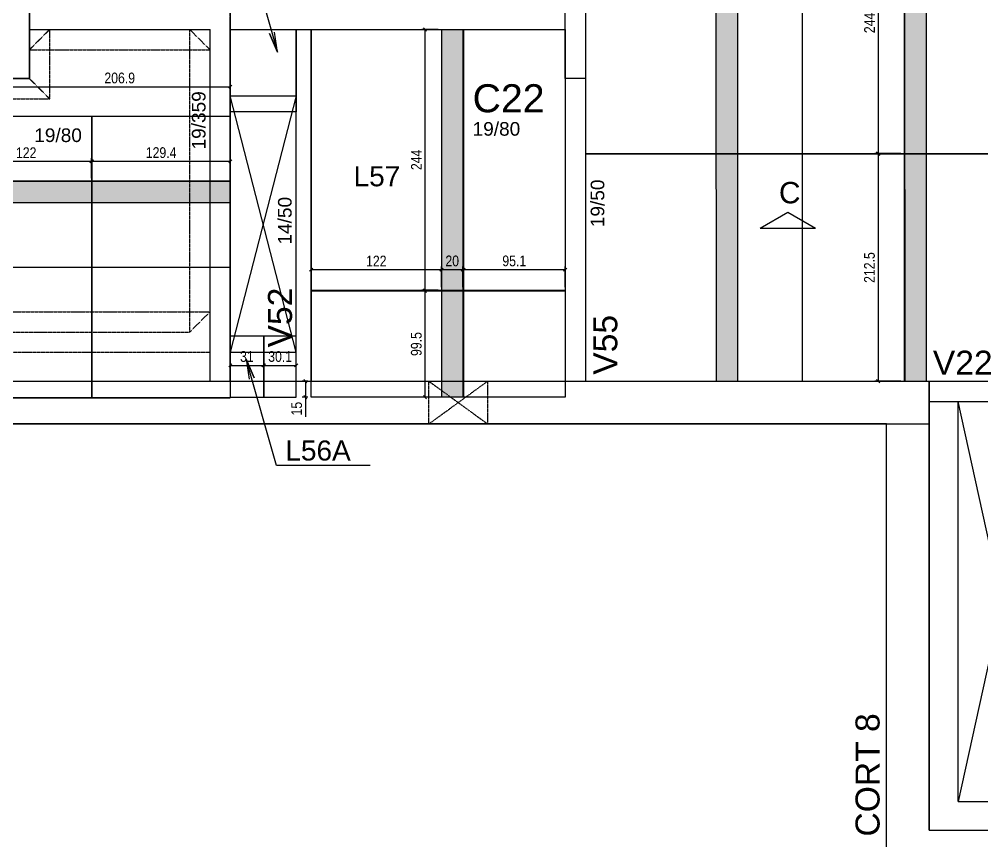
# Model space of a CAD drawing. Extents: x -9338 to -2786, y 930 to 5130.
# Drawn here: x -6377 to -5477, y 2336 to 3104 of the extents above; entities that cross this region are included whole.
import ezdxf

# ---------------------------------------------------------------- set-up
doc = ezdxf.new("R2010")
doc.units = 0
doc.linetypes.add('HIDDEN2', pattern=[0.1875, 0.125, -0.0625])
for name, color, linetype in [('1', 3, 'Continuous'), ('200', 1, 'HIDDEN2'), ('210', 3, 'HIDDEN2'), ('212', 3, 'Continuous'), ('213', 3, 'Continuous'), ('220', 5, 'Continuous'), ('221', 1, 'Continuous'), ('222', 6, 'Continuous'), ('226', 4, 'Continuous'), ('230', 3, 'Continuous'), ('233', 6, 'Continuous'), ('249', 1, 'Continuous'), ('COTA', 2, 'Continuous'), ('Hachura', 7, 'Continuous'), ('Painéis', 200, 'Continuous')]:
    doc.layers.add(name, color=color, linetype=linetype)
doc.styles.add('COTA TECNICA-50', font='techl___.ttf', dxfattribs={"height": 10})
doc.styles.get("Standard").update_dxf_attribs({"font": 'arial.ttf'})
doc.dimstyles.new('COTA PAINEL-50', dxfattribs={"dimtxt": 10, "dimasz": 3, "dimexe": 3, "dimexo": 3, "dimgap": 3, "dimtad": 1, "dimdec": 1, "dimzin": 9, "dimdsep": 46, "dimtxsty": 'COTA TECNICA-50', "dimblk1": 'OBLIQUE', "dimblk2": 'OBLIQUE', "dimsah": 1, "dimcen": 0.9, "dimclrd": 4, "dimclre": 4, "dimclrt": 240, "dimadec": 1, "dimazin": 3, "dimtfac": 1, "dimtdec": 1, "dimtmove": 0, "dimatfit": 3, "dimfxl": 1, "dimtolj": 1, "dimtzin": 12, "dimarcsym": 0})

# ---------------------------------------------------------------- blocks, each defined once
blk = doc.blocks.new('_Oblique')
at = {"color": 0, "linetype": 'ByBlock', "lineweight": -2}
blk.add_line((-0.5, -0.5), (0.5, 0.5), dxfattribs=at)
blk = doc.blocks.new('*D75')
at = {"layer": 'COTA', "color": 4, "lineweight": -2, "transparency": 16777216}
for p, q in [((-5552.6, 3222.48), (-5576.81, 3222.48)), ((-5573.81, 3222.48), (-5573.81, 2978.48)), ((-5552.6, 2978.48), (-5576.81, 2978.48))]:
    blk.add_line(p, q, dxfattribs=at)
at = {"layer": 'Defpoints', "color": 0, "transparency": 16777216}
for p in [(-5549.6, 3222.48), (-5573.81, 2978.48), (-5549.6, 2978.48)]:
    blk.add_point(p, dxfattribs=at)
at = {"layer": 'COTA', "color": 4, "lineweight": -2, "transparency": 16777216, "xscale": 3, "yscale": 3, "zscale": 3}
for p, rotation in [((-5573.81, 3222.48), 90), ((-5573.81, 2978.48), 270)]:
    blk.add_blockref('_Oblique', p, dxfattribs=dict(at, rotation=rotation))
at = {"layer": 'COTA', "color": 240, "transparency": 16777216, "insert": (-5581.88, 3100.48), "char_height": 10, "attachment_point": 5, "rotation": 90, "style": 'COTA TECNICA-50'}
blk.add_mtext('\\A1;244', dxfattribs=at)
blk = doc.blocks.new('*D76')
at = {"layer": 'COTA', "color": 4, "lineweight": -2, "transparency": 16777216}
for p, q in [((-5552.54, 2977.98), (-5576.81, 2977.98)), ((-5573.81, 2977.98), (-5573.81, 2765.44)), ((-5552.54, 2765.44), (-5576.81, 2765.44))]:
    blk.add_line(p, q, dxfattribs=at)
at = {"layer": 'Defpoints', "color": 0, "transparency": 16777216}
for p in [(-5549.54, 2977.98), (-5573.81, 2765.44), (-5549.54, 2765.44)]:
    blk.add_point(p, dxfattribs=at)
at = {"layer": 'COTA', "color": 4, "lineweight": -2, "transparency": 16777216, "xscale": 3, "yscale": 3, "zscale": 3}
for p, rotation in [((-5573.81, 2977.98), 90), ((-5573.81, 2765.44), 270)]:
    blk.add_blockref('_Oblique', p, dxfattribs=dict(at, rotation=rotation))
at = {"layer": 'COTA', "color": 240, "transparency": 16777216, "insert": (-5581.92, 2871.71), "char_height": 10, "attachment_point": 5, "rotation": 90, "style": 'COTA TECNICA-50'}
blk.add_mtext('\\A1;212.5', dxfattribs=at)
blk = doc.blocks.new('*D97')
at = {"layer": 'COTA', "color": 4, "lineweight": -2, "transparency": 16777216}
for p, q in [((-6104.15, 2853.44), (-6104.15, 2872.78)), ((-5982.15, 2853.44), (-5982.15, 2872.78)), ((-6104.15, 2869.78), (-5982.15, 2869.78))]:
    blk.add_line(p, q, dxfattribs=at)
at = {"layer": 'Defpoints', "color": 0, "transparency": 16777216}
for p in [(-5982.15, 2869.78), (-6104.15, 2850.44), (-5982.15, 2850.44)]:
    blk.add_point(p, dxfattribs=at)
at = {"layer": 'COTA', "color": 4, "lineweight": -2, "transparency": 16777216, "xscale": 3, "yscale": 3, "zscale": 3, "rotation": 180}
blk.add_blockref('_Oblique', (-6104.15, 2869.78), dxfattribs=at)
at = {"layer": 'COTA', "color": 4, "lineweight": -2, "transparency": 16777216, "xscale": 3, "yscale": 3, "zscale": 3}
blk.add_blockref('_Oblique', (-5982.15, 2869.78), dxfattribs=at)
at = {"layer": 'COTA', "color": 240, "transparency": 16777216, "insert": (-6043.15, 2877.84), "char_height": 10, "attachment_point": 5, "style": 'COTA TECNICA-50'}
blk.add_mtext('\\A1;122', dxfattribs=at)
blk = doc.blocks.new('*D98')
at = {"layer": 'COTA', "color": 4, "lineweight": -2, "transparency": 16777216}
for p, q in [((-5982.15, 2853.44), (-5982.15, 2872.78)), ((-5962.15, 2853.44), (-5962.15, 2872.78)), ((-5982.15, 2869.78), (-5962.15, 2869.78))]:
    blk.add_line(p, q, dxfattribs=at)
at = {"layer": 'Defpoints', "color": 0, "transparency": 16777216}
for p in [(-5962.15, 2869.78), (-5982.15, 2850.44), (-5962.15, 2850.44)]:
    blk.add_point(p, dxfattribs=at)
at = {"layer": 'COTA', "color": 4, "lineweight": -2, "transparency": 16777216, "xscale": 3, "yscale": 3, "zscale": 3, "rotation": 180}
blk.add_blockref('_Oblique', (-5982.15, 2869.78), dxfattribs=at)
at = {"layer": 'COTA', "color": 4, "lineweight": -2, "transparency": 16777216, "xscale": 3, "yscale": 3, "zscale": 3}
blk.add_blockref('_Oblique', (-5962.15, 2869.78), dxfattribs=at)
at = {"layer": 'COTA', "color": 240, "transparency": 16777216, "insert": (-5972.15, 2877.88), "char_height": 10, "attachment_point": 5, "style": 'COTA TECNICA-50'}
blk.add_mtext('\\A1;20', dxfattribs=at)
blk = doc.blocks.new('*D99')
at = {"layer": 'COTA', "color": 4, "lineweight": -2, "transparency": 16777216}
for p, q in [((-5961.65, 2853.44), (-5961.65, 2872.78)), ((-5866.55, 2853.44), (-5866.55, 2872.78)), ((-5961.65, 2869.78), (-5866.55, 2869.78))]:
    blk.add_line(p, q, dxfattribs=at)
at = {"layer": 'Defpoints', "color": 0, "transparency": 16777216}
for p in [(-5866.55, 2869.78), (-5961.65, 2850.44), (-5866.55, 2850.44)]:
    blk.add_point(p, dxfattribs=at)
at = {"layer": 'COTA', "color": 4, "lineweight": -2, "transparency": 16777216, "xscale": 3, "yscale": 3, "zscale": 3, "rotation": 180}
blk.add_blockref('_Oblique', (-5961.65, 2869.78), dxfattribs=at)
at = {"layer": 'COTA', "color": 4, "lineweight": -2, "transparency": 16777216, "xscale": 3, "yscale": 3, "zscale": 3}
blk.add_blockref('_Oblique', (-5866.55, 2869.78), dxfattribs=at)
at = {"layer": 'COTA', "color": 240, "transparency": 16777216, "insert": (-5914.1, 2877.92), "char_height": 10, "attachment_point": 5, "style": 'COTA TECNICA-50'}
blk.add_mtext('\\A1;95.1', dxfattribs=at)
blk = doc.blocks.new('*D100')
at = {"layer": 'COTA', "color": 4, "lineweight": -2, "transparency": 16777216}
for p, q in [((-5985.15, 2849.94), (-6000.58, 2849.94)), ((-5997.58, 2750.44), (-5997.58, 2849.94)), ((-5985.15, 2750.44), (-6000.58, 2750.44))]:
    blk.add_line(p, q, dxfattribs=at)
at = {"layer": 'Defpoints', "color": 0, "transparency": 16777216}
for p in [(-5997.58, 2849.94), (-5982.15, 2849.94), (-5982.15, 2750.44)]:
    blk.add_point(p, dxfattribs=at)
at = {"layer": 'COTA', "color": 4, "lineweight": -2, "transparency": 16777216, "xscale": 3, "yscale": 3, "zscale": 3}
for p, rotation in [((-5997.58, 2849.94), 90), ((-5997.58, 2750.44), 270)]:
    blk.add_blockref('_Oblique', p, dxfattribs=dict(at, rotation=rotation))
at = {"layer": 'COTA', "color": 240, "transparency": 16777216, "insert": (-6005.72, 2800.19), "char_height": 10, "attachment_point": 5, "rotation": 90, "style": 'COTA TECNICA-50'}
blk.add_mtext('\\A1;99.5', dxfattribs=at)
blk = doc.blocks.new('*D101')
at = {"layer": 'COTA', "color": 4, "lineweight": -2, "transparency": 16777216}
for p, q in [((-5985.15, 3094.44), (-6000.58, 3094.44)), ((-5997.58, 2850.44), (-5997.58, 3094.44)), ((-5985.15, 2850.44), (-6000.58, 2850.44))]:
    blk.add_line(p, q, dxfattribs=at)
at = {"layer": 'Defpoints', "color": 0, "transparency": 16777216}
for p in [(-5997.58, 3094.44), (-5982.15, 3094.44), (-5982.15, 2850.44)]:
    blk.add_point(p, dxfattribs=at)
at = {"layer": 'COTA', "color": 4, "lineweight": -2, "transparency": 16777216, "xscale": 3, "yscale": 3, "zscale": 3}
for p, rotation in [((-5997.58, 3094.44), 90), ((-5997.58, 2850.44), 270)]:
    blk.add_blockref('_Oblique', p, dxfattribs=dict(at, rotation=rotation))
at = {"layer": 'COTA', "color": 240, "transparency": 16777216, "insert": (-6005.66, 2972.44), "char_height": 10, "attachment_point": 5, "rotation": 90, "style": 'COTA TECNICA-50'}
blk.add_mtext('\\A1;244', dxfattribs=at)
blk = doc.blocks.new('*D102')
at = {"layer": 'COTA', "color": 4, "lineweight": -2, "transparency": 16777216}
for p, q in [((-6107.15, 2765.44), (-6112.49, 2765.44)), ((-6109.49, 2765.44), (-6109.49, 2750.44)), ((-6107.15, 2750.44), (-6112.49, 2750.44)), ((-6109.49, 2750.44), (-6109.49, 2732.07))]:
    blk.add_line(p, q, dxfattribs=at)
at = {"layer": 'Defpoints', "color": 0, "transparency": 16777216}
for p in [(-6104.15, 2765.44), (-6109.49, 2750.44), (-6104.15, 2750.44)]:
    blk.add_point(p, dxfattribs=at)
at = {"layer": 'COTA', "color": 4, "lineweight": -2, "transparency": 16777216, "xscale": 3, "yscale": 3, "zscale": 3}
for p, rotation in [((-6109.49, 2765.44), 90), ((-6109.49, 2750.44), 270)]:
    blk.add_blockref('_Oblique', p, dxfattribs=dict(at, rotation=rotation))
at = {"layer": 'COTA', "color": 240, "transparency": 16777216, "insert": (-6117.6, 2739.76), "char_height": 10, "attachment_point": 5, "rotation": 90, "style": 'COTA TECNICA-50'}
blk.add_mtext('\\A1;15', dxfattribs=at)
blk = doc.blocks.new('*D103')
at = {"layer": 'COTA', "color": 4, "lineweight": -2, "transparency": 16777216}
for p, q in [((-6179.65, 2783.4), (-6179.65, 2777.25)), ((-6148.7, 2783.4), (-6148.7, 2777.25)), ((-6179.65, 2780.25), (-6148.7, 2780.25))]:
    blk.add_line(p, q, dxfattribs=at)
at = {"layer": 'Defpoints', "color": 0, "transparency": 16777216}
for p in [(-6179.65, 2786.4), (-6148.7, 2786.4), (-6148.7, 2780.25)]:
    blk.add_point(p, dxfattribs=at)
at = {"layer": 'COTA', "color": 4, "lineweight": -2, "transparency": 16777216, "xscale": 3, "yscale": 3, "zscale": 3, "rotation": 180}
blk.add_blockref('_Oblique', (-6179.65, 2780.25), dxfattribs=at)
at = {"layer": 'COTA', "color": 4, "lineweight": -2, "transparency": 16777216, "xscale": 3, "yscale": 3, "zscale": 3}
blk.add_blockref('_Oblique', (-6148.7, 2780.25), dxfattribs=at)
at = {"layer": 'COTA', "color": 240, "transparency": 16777216, "insert": (-6164.17, 2788.47), "char_height": 10, "attachment_point": 5, "style": 'COTA TECNICA-50'}
blk.add_mtext('\\A1;31', dxfattribs=at)
blk = doc.blocks.new('*D104')
at = {"layer": 'COTA', "color": 4, "lineweight": -2, "transparency": 16777216}
blk.add_line((-6148.2, 2780.25), (-6118.15, 2780.25), dxfattribs=at)
at = {"layer": 'Defpoints', "color": 0, "transparency": 16777216}
for p in [(-6148.2, 2780.25), (-6118.15, 2780.25), (-6118.15, 2780.25)]:
    blk.add_point(p, dxfattribs=at)
at = {"layer": 'COTA', "color": 4, "lineweight": -2, "transparency": 16777216, "xscale": 3, "yscale": 3, "zscale": 3, "rotation": 180}
blk.add_blockref('_Oblique', (-6148.2, 2780.25), dxfattribs=at)
at = {"layer": 'COTA', "color": 4, "lineweight": -2, "transparency": 16777216, "xscale": 3, "yscale": 3, "zscale": 3}
blk.add_blockref('_Oblique', (-6118.15, 2780.25), dxfattribs=at)
at = {"layer": 'COTA', "color": 240, "transparency": 16777216, "insert": (-6133.07, 2788.47), "char_height": 10, "attachment_point": 5, "style": 'COTA TECNICA-50'}
blk.add_mtext('\\A1;30.1', dxfattribs=at)
blk = doc.blocks.new('*D160')
at = {"layer": 'COTA', "color": 4, "lineweight": -2, "transparency": 16777216}
for p, q in [((-6386.55, 3016.44), (-6386.55, 3043.83)), ((-6179.65, 3016.44), (-6179.65, 3043.83)), ((-6386.55, 3040.83), (-6179.65, 3040.83))]:
    blk.add_line(p, q, dxfattribs=at)
at = {"layer": 'Defpoints', "color": 0, "transparency": 16777216}
for p in [(-6179.65, 3040.83), (-6386.55, 3013.44), (-6179.65, 3013.44)]:
    blk.add_point(p, dxfattribs=at)
at = {"layer": 'COTA', "color": 4, "lineweight": -2, "transparency": 16777216, "xscale": 3, "yscale": 3, "zscale": 3, "rotation": 180}
blk.add_blockref('_Oblique', (-6386.55, 3040.83), dxfattribs=at)
at = {"layer": 'COTA', "color": 4, "lineweight": -2, "transparency": 16777216, "xscale": 3, "yscale": 3, "zscale": 3}
blk.add_blockref('_Oblique', (-6179.65, 3040.83), dxfattribs=at)
at = {"layer": 'COTA', "color": 240, "transparency": 16777216, "insert": (-6283.1, 3048.96), "char_height": 10, "attachment_point": 5, "style": 'COTA TECNICA-50'}
blk.add_mtext('\\A1;206.9', dxfattribs=at)
blk = doc.blocks.new('*D170')
at = {"layer": 'COTA', "color": 4, "lineweight": -2, "transparency": 16777216}
for p, q in [((-6431.55, 2955.94), (-6431.55, 2974.07)), ((-6431.55, 2971.07), (-6309.55, 2971.07)), ((-6309.55, 2955.44), (-6309.55, 2974.07))]:
    blk.add_line(p, q, dxfattribs=at)
at = {"layer": 'Defpoints', "color": 0, "transparency": 16777216}
for p in [(-6309.55, 2971.07), (-6431.55, 2952.94), (-6309.55, 2952.44)]:
    blk.add_point(p, dxfattribs=at)
at = {"layer": 'COTA', "color": 4, "lineweight": -2, "transparency": 16777216, "xscale": 3, "yscale": 3, "zscale": 3, "rotation": 180}
blk.add_blockref('_Oblique', (-6431.55, 2971.07), dxfattribs=at)
at = {"layer": 'COTA', "color": 4, "lineweight": -2, "transparency": 16777216, "xscale": 3, "yscale": 3, "zscale": 3}
blk.add_blockref('_Oblique', (-6309.55, 2971.07), dxfattribs=at)
at = {"layer": 'COTA', "color": 240, "transparency": 16777216, "insert": (-6370.55, 2979.13), "char_height": 10, "attachment_point": 5, "style": 'COTA TECNICA-50'}
blk.add_mtext('\\A1;122', dxfattribs=at)
blk = doc.blocks.new('*D171')
at = {"layer": 'COTA', "color": 4, "lineweight": -2, "transparency": 16777216}
for p, q in [((-6309.05, 2955.94), (-6309.05, 2974.07)), ((-6309.05, 2971.07), (-6179.65, 2971.07)), ((-6179.65, 2955.94), (-6179.65, 2974.07))]:
    blk.add_line(p, q, dxfattribs=at)
at = {"layer": 'Defpoints', "color": 0, "transparency": 16777216}
for p in [(-6179.65, 2971.07), (-6309.05, 2952.94), (-6179.65, 2952.94)]:
    blk.add_point(p, dxfattribs=at)
at = {"layer": 'COTA', "color": 4, "lineweight": -2, "transparency": 16777216, "xscale": 3, "yscale": 3, "zscale": 3, "rotation": 180}
blk.add_blockref('_Oblique', (-6309.05, 2971.07), dxfattribs=at)
at = {"layer": 'COTA', "color": 4, "lineweight": -2, "transparency": 16777216, "xscale": 3, "yscale": 3, "zscale": 3}
blk.add_blockref('_Oblique', (-6179.65, 2971.07), dxfattribs=at)
at = {"layer": 'COTA', "color": 240, "transparency": 16777216, "insert": (-6244.35, 2979.17), "char_height": 10, "attachment_point": 5, "style": 'COTA TECNICA-50'}
blk.add_mtext('\\A1;129.4', dxfattribs=at)

msp = doc.modelspace()

# ---------------------------------------------------------------- hatches: boundary and pattern name
at = {"layer": 'Hachura', "true_color": 0x939598}
h = msp.add_hatch(color=252, dxfattribs=at)
h.dxf.hatch_style = 1
h.paths.add_polyline_path([(-5529.1, 3710.48), (-5549.1, 3710.48), (-5549.08, 3466.48), (-5529.08, 3466.48)])
h.paths.add_polyline_path([(-5705.55, 3710.48), (-5725.55, 3710.48), (-5725.53, 3466.48), (-5705.53, 3466.48)])
h.paths.add_polyline_path([(-5705.53, 3466.48), (-5725.53, 3466.48), (-5725.47, 2765.44), (-5705.47, 2765.44)])
h.paths.add_polyline_path([(-5529.08, 3466.48), (-5549.08, 3466.48), (-5549.02, 2765.44), (-5529.02, 2765.44)])
h = msp.add_hatch(color=252, dxfattribs=at)
h.dxf.hatch_style = 1
h.paths.add_polyline_path([(-5962.15, 2849.94), (-5982.15, 2849.94), (-5982.15, 2750.44), (-5962.15, 2750.44)])
h.paths.add_polyline_path([(-5962.15, 3094.44), (-5982.15, 3094.44), (-5982.15, 2850.44), (-5962.15, 2850.44)])
h = msp.add_hatch(color=252, dxfattribs=at)
h.dxf.hatch_style = 1
h.paths.add_polyline_path([(-7163.55, 2952.44), (-7407.55, 2952.44), (-7407.55, 2932.44), (-7163.55, 2932.44)])
h.paths.add_polyline_path([(-6919.55, 2952.44), (-7163.55, 2952.44), (-7163.55, 2932.44), (-6919.55, 2932.44)])
h.paths.add_polyline_path([(-6675.55, 2952.44), (-6919.55, 2952.44), (-6919.55, 2932.44), (-6675.55, 2932.44)])
h.paths.add_polyline_path([(-6431.55, 2952.44), (-6675.55, 2952.44), (-6675.55, 2932.44), (-6431.55, 2932.44)])
h.paths.add_polyline_path([(-6309.55, 2952.44), (-6431.55, 2952.44), (-6431.55, 2932.44), (-6309.55, 2932.44)])
h.paths.add_polyline_path([(-6179.65, 2952.44), (-6309.05, 2952.44), (-6309.05, 2932.44), (-6179.65, 2932.44)])

# ---------------------------------------------------------------- linework, layer by layer
at = {"layer": '1'}
for p, q in [((-6367.55, 3094.44), (-6198.65, 3094.44)), ((-6198.65, 2765.44), (-6198.65, 3094.44)), ((-6179.65, 2765.44), (-6179.65, 3094.44)), ((-6179.65, 3094.44), (-5866.55, 3094.44)), ((-6118.15, 2765.44), (-6118.15, 3094.44)), ((-6104.15, 3094.44), (-6104.15, 2766.11)), ((-5866.55, 3048.48), (-5866.55, 2765.44)), ((-5847.55, 3048.48), (-5847.55, 2765.44)), ((-6179.65, 3032.44), (-6118.15, 3032.44)), ((-6179.65, 2792.44), (-6118.15, 2792.44)), ((-5526.03, 2765.44), (-5225.05, 2765.44)), ((-5526.03, 2746.44), (-5417.03, 2746.44))]:
    msp.add_line(p, q, dxfattribs=at)
at = {"layer": '200'}
for p, q in [((-6217.65, 2811.44), (-6217.65, 3094.44)), ((-6367.55, 3075.44), (-6198.65, 3075.44)), ((-6367.55, 3048.48), (-6348.55, 3029.48)), ((-6688.65, 2830.44), (-6198.65, 2830.44)), ((-5994.03, 2725.44), (-5939.03, 2765.48)), ((-5994.03, 2765.44), (-5939.03, 2725.44))]:
    msp.add_line(p, q, dxfattribs=at)
msp.add_lwpolyline([(-6405.55, 3094.44), (-6405.55, 3029.48), (-6348.55, 3029.48), (-6348.55, 3094.44)], dxfattribs=at)
at = {"layer": '210'}
for p, q in [((-6179.65, 3094.44), (-6179.65, 3113.44)), ((-6367.55, 3075.44), (-6348.55, 3094.44)), ((-6217.65, 3094.44), (-6198.65, 3075.44)), ((-6198.65, 2830.44), (-6217.65, 2811.44)), ((-6669.65, 2811.44), (-6217.65, 2811.44)), ((-7068.15, 2792.44), (-6198.65, 2792.44)), ((-5994.03, 2725.44), (-5994.03, 2765.44)), ((-5939.03, 2765.48), (-5939.03, 2725.44))]:
    msp.add_line(p, q, dxfattribs=at)
at = {"layer": '220'}
for p, q in [((-8990.81, 2765.44), (-5526.03, 2765.44)), ((-5526.03, 2345.44), (-5526.03, 2765.44)), ((-9034.7, 2725.44), (-5526.03, 2725.44)), ((-5566.03, 2305.44), (-5566.03, 2725.44)), ((-5526.03, 2345.44), (-5391.03, 2345.44))]:
    msp.add_line(p, q, dxfattribs=at)
for points in [[(-4250.02, 2746.44), (-4395.06, 2746.44), (-4395.03, 2057.44), (-4666.03, 2057.44), (-4666.03, 1457.44), (-5431.03, 1457.44), (-5431.03, 2305.44), (-5566.03, 2305.44), (-5566.03, 2725.44), (-9034.7, 2725.44), (-9039.21, 4385.87)], [(-8999.21, 4385.98), (-8994.81, 2765.44), (-5526.03, 2765.44), (-5526.03, 2345.44), (-5391.03, 2345.44), (-5391.03, 1497.44), (-5281.82, 1497.44)]]:
    msp.add_lwpolyline(points, dxfattribs=at)
at = {"layer": '221'}
for p, q in [((-6118.15, 2792.44), (-6179.65, 3032.4)), ((-6118.15, 3032.4), (-6179.65, 2792.44)), ((-5417.03, 2372.44), (-5499.03, 2746.44)), ((-5417.03, 2746.44), (-5499.03, 2372.44))]:
    msp.add_line(p, q, dxfattribs=at)
at = {"layer": '222'}
for points in [[(-6386.55, 3048.48), (-6386.55, 3128.48), (-6367.55, 3128.48), (-6367.55, 3048.48), (-6386.55, 3048.48)], [(-5866.55, 3048.48), (-5866.55, 3128.48), (-5847.55, 3128.48), (-5847.55, 3048.48), (-5866.55, 3048.48)]]:
    msp.add_lwpolyline(points, dxfattribs=at)
at = {"layer": '226'}
for p, q in [((-5658.31, 2923.1), (-5684.29, 2908.1)), ((-5632.33, 2908.1), (-5658.31, 2923.1)), ((-5632.33, 2908.1), (-5684.29, 2908.1))]:
    msp.add_line(p, q, dxfattribs=at)
at = {"layer": '230'}
for q in [(-5499.03, 2746.44), (-5417.03, 2372.44)]:
    msp.add_line((-5499.03, 2372.44), q, dxfattribs=at)
at = {"layer": '249'}
for points in [[(-6233.2, 3172.53), (-6163.76, 3172.53), (-6135.51, 3073.3), (-6142.96, 3090.51), (-6135.51, 3073.3), (-6138.25, 3091.85)], [(-6048.77, 2686.68), (-6136.44, 2686.68), (-6164.7, 2785.9), (-6157.25, 2768.7), (-6164.7, 2785.9), (-6161.96, 2767.36)]]:
    msp.add_lwpolyline(points, dxfattribs=at)
at = {"layer": 'Painéis'}
for p, q in [((-5725.55, 3710.49), (-5725.47, 2765.44)), ((-5705.55, 3710.49), (-5705.47, 2765.44)), ((-5645.05, 3710.49), (-5644.97, 2765.45)), ((-5549.6, 3710.46), (-5549.52, 2765.44)), ((-5549.1, 3710.46), (-5549.02, 2765.44)), ((-5529.1, 3710.46), (-5529.02, 2765.44)), ((-5982.15, 3094.44), (-5982.15, 2750.44)), ((-5962.15, 3094.44), (-5962.15, 2750.44)), ((-5961.65, 3094.44), (-5961.65, 2750.44)), ((-7407.55, 3013.44), (-6179.65, 3013.44)), ((-6309.55, 3013.44), (-6309.55, 2749.94)), ((-6309.05, 3013.44), (-6309.05, 2749.94)), ((-5847.55, 2978.48), (-5346.55, 2978.48)), ((-5847.55, 2977.98), (-5346.55, 2977.98)), ((-7407.55, 2952.94), (-6179.65, 2952.94)), ((-7407.55, 2952.44), (-6179.65, 2952.44)), ((-7407.55, 2932.44), (-6179.65, 2932.44)), ((-7407.55, 2871.94), (-6179.65, 2871.94)), ((-6104.15, 2850.44), (-5866.55, 2850.44)), ((-6104.15, 2849.94), (-5866.55, 2849.94)), ((-6148.7, 2807.44), (-6148.7, 2750.44)), ((-6148.2, 2807.44), (-6148.2, 2750.44)), ((-7407.55, 2749.94), (-6179.65, 2749.94))]:
    msp.add_line(p, q, dxfattribs=at)
for points in [[(-5847.55, 2765.44), (-5346.55, 2765.44), (-5346.55, 3710.48), (-5847.55, 3710.48)], [(-7407.55, 3113.44), (-6179.65, 3113.44), (-6179.65, 2749.94), (-7407.55, 2749.94)], [(-6179.65, 3094.44), (-6118.15, 3094.44), (-6118.15, 3017.4), (-6179.65, 3017.4)], [(-6104.15, 3094.44), (-5866.55, 3094.44), (-5866.55, 2750.44), (-6104.15, 2750.44)], [(-6179.65, 2750.44), (-6118.15, 2750.44), (-6118.15, 2807.44), (-6179.65, 2807.44)]]:
    msp.add_lwpolyline(points, close=True, dxfattribs=at)
msp.add_lwpolyline([(-6386.55, 3048.48), (-6367.55, 3048.48), (-6367.55, 3113.44)], dxfattribs=at)

# ---------------------------------------------------------------- texts
at = {"layer": '212'}
for s, p in [('19/359', (-6202.86, 2982.15)), ('19/50', (-5829.92, 2909.48)), ('14/50', (-6122.32, 2893.24))]:
    msp.add_text(s, height=12.75, rotation=90, dxfattribs=at).set_placement(p)
at = {"layer": '213'}
for p in [(-5953.08, 2995.04), (-6363.02, 2989.1)]:
    msp.add_text('19/80', height=12.75, dxfattribs=at).set_placement(p)
at = {"layer": '220'}
msp.add_text('C22', height=26.25, dxfattribs=at).set_placement((-5953.08, 3016.91))
at = {"layer": '226'}
for s, p in [('L57', (-6064.4, 2947.73)), ('L56A', (-6128.22, 2691.25))]:
    msp.add_text(s, height=18.75, dxfattribs=at).set_placement(p)
at = {"layer": '233'}
for s, height, p in [('C', 20.02, (-5666.61, 2931.76)), ('V22', 22.5, (-5522.68, 2771.5))]:
    msp.add_text(s, height=height, dxfattribs=at).set_placement(p)
for s, p in [('V52', (-6121.96, 2797.01)), ('V55', (-5817.76, 2771.48)), ('CORT 8', (-5572.51, 2339.59))]:
    msp.add_text(s, height=22.5, rotation=90, dxfattribs=at).set_placement(p)

# ---------------------------------------------------------------- dimensions: what is measured, and where the dimension line sits
at = {"layer": 'COTA'}
for base, p1, p2, picture, middle in [((-5573.81, 2978.48), (-5549.6, 3222.48), (-5549.6, 2978.48), '*D75', (-5581.88, 3100.48)), ((-5997.58, 3094.44), (-5982.15, 2850.44), (-5982.15, 3094.44), '*D101', (-6005.66, 2972.44)), ((-5573.81, 2765.44), (-5549.54, 2977.98), (-5549.54, 2765.44), '*D76', (-5581.92, 2871.71)), ((-5997.58, 2849.94), (-5982.15, 2750.44), (-5982.15, 2849.94), '*D100', (-6005.72, 2800.19)), ((-6109.49, 2750.44), (-6104.15, 2765.44), (-6104.15, 2750.44), '*D102', (-6117.6, 2739.76))]:
    dim = msp.add_linear_dim(base=base, p1=p1, p2=p2, angle=90, dimstyle='COTA PAINEL-50', dxfattribs=at)
    dim.commit()
    dim.dimension.update_dxf_attribs({"geometry": picture, "text_midpoint": middle})
at = {"layer": 'COTA', "color": 252, "true_color": 0x939598}
for base, p1, p2, picture, middle in [((-6179.65, 3040.83), (-6386.55, 3013.44), (-6179.65, 3013.44), '*D160', (-6283.1, 3048.96)), ((-6309.55, 2971.07), (-6431.55, 2952.94), (-6309.55, 2952.44), '*D170', (-6370.55, 2979.13)), ((-6179.65, 2971.07), (-6309.05, 2952.94), (-6179.65, 2952.94), '*D171', (-6244.35, 2979.17))]:
    dim = msp.add_linear_dim(base=base, p1=p1, p2=p2, dimstyle='COTA PAINEL-50', dxfattribs=at)
    dim.commit()
    dim.dimension.update_dxf_attribs({"geometry": picture, "text_midpoint": middle})
at = {"layer": 'COTA'}
for base, p1, p2, picture, middle in [((-5982.15, 2869.78), (-6104.15, 2850.44), (-5982.15, 2850.44), '*D97', (-6043.15, 2877.84)), ((-5866.55, 2869.78), (-5961.65, 2850.44), (-5866.55, 2850.44), '*D99', (-5914.1, 2877.92))]:
    dim = msp.add_linear_dim(base=base, p1=p1, p2=p2, dimstyle='COTA PAINEL-50', dxfattribs=at)
    dim.commit()
    dim.dimension.update_dxf_attribs({"geometry": picture, "text_midpoint": middle})
for base, p1, p2, picture, middle in [((-5962.15, 2869.78), (-5982.15, 2850.44), (-5962.15, 2850.44), '*D98', (-5972.15, 2869.78)), ((-6148.69817229, 2780.24856331), (-6179.64817229, 2786.40076158), (-6148.69817229, 2786.40076158), '*D103', (-6164.17317229, 2780.24856331)), ((-6118.14817229, 2780.24856331), (-6148.19817229, 2780.24856331), (-6118.14817229, 2780.24856331), '*D104', (-6133.07317229, 2780.24856331))]:
    dim = msp.add_linear_dim(base=base, p1=p1, p2=p2, dimstyle='COTA PAINEL-50', dxfattribs=at)
    dim.commit()
    dim.dimension.update_dxf_attribs({"geometry": picture, "text_midpoint": middle, "dimtype": 160})

doc.saveas('drawing.dxf')
